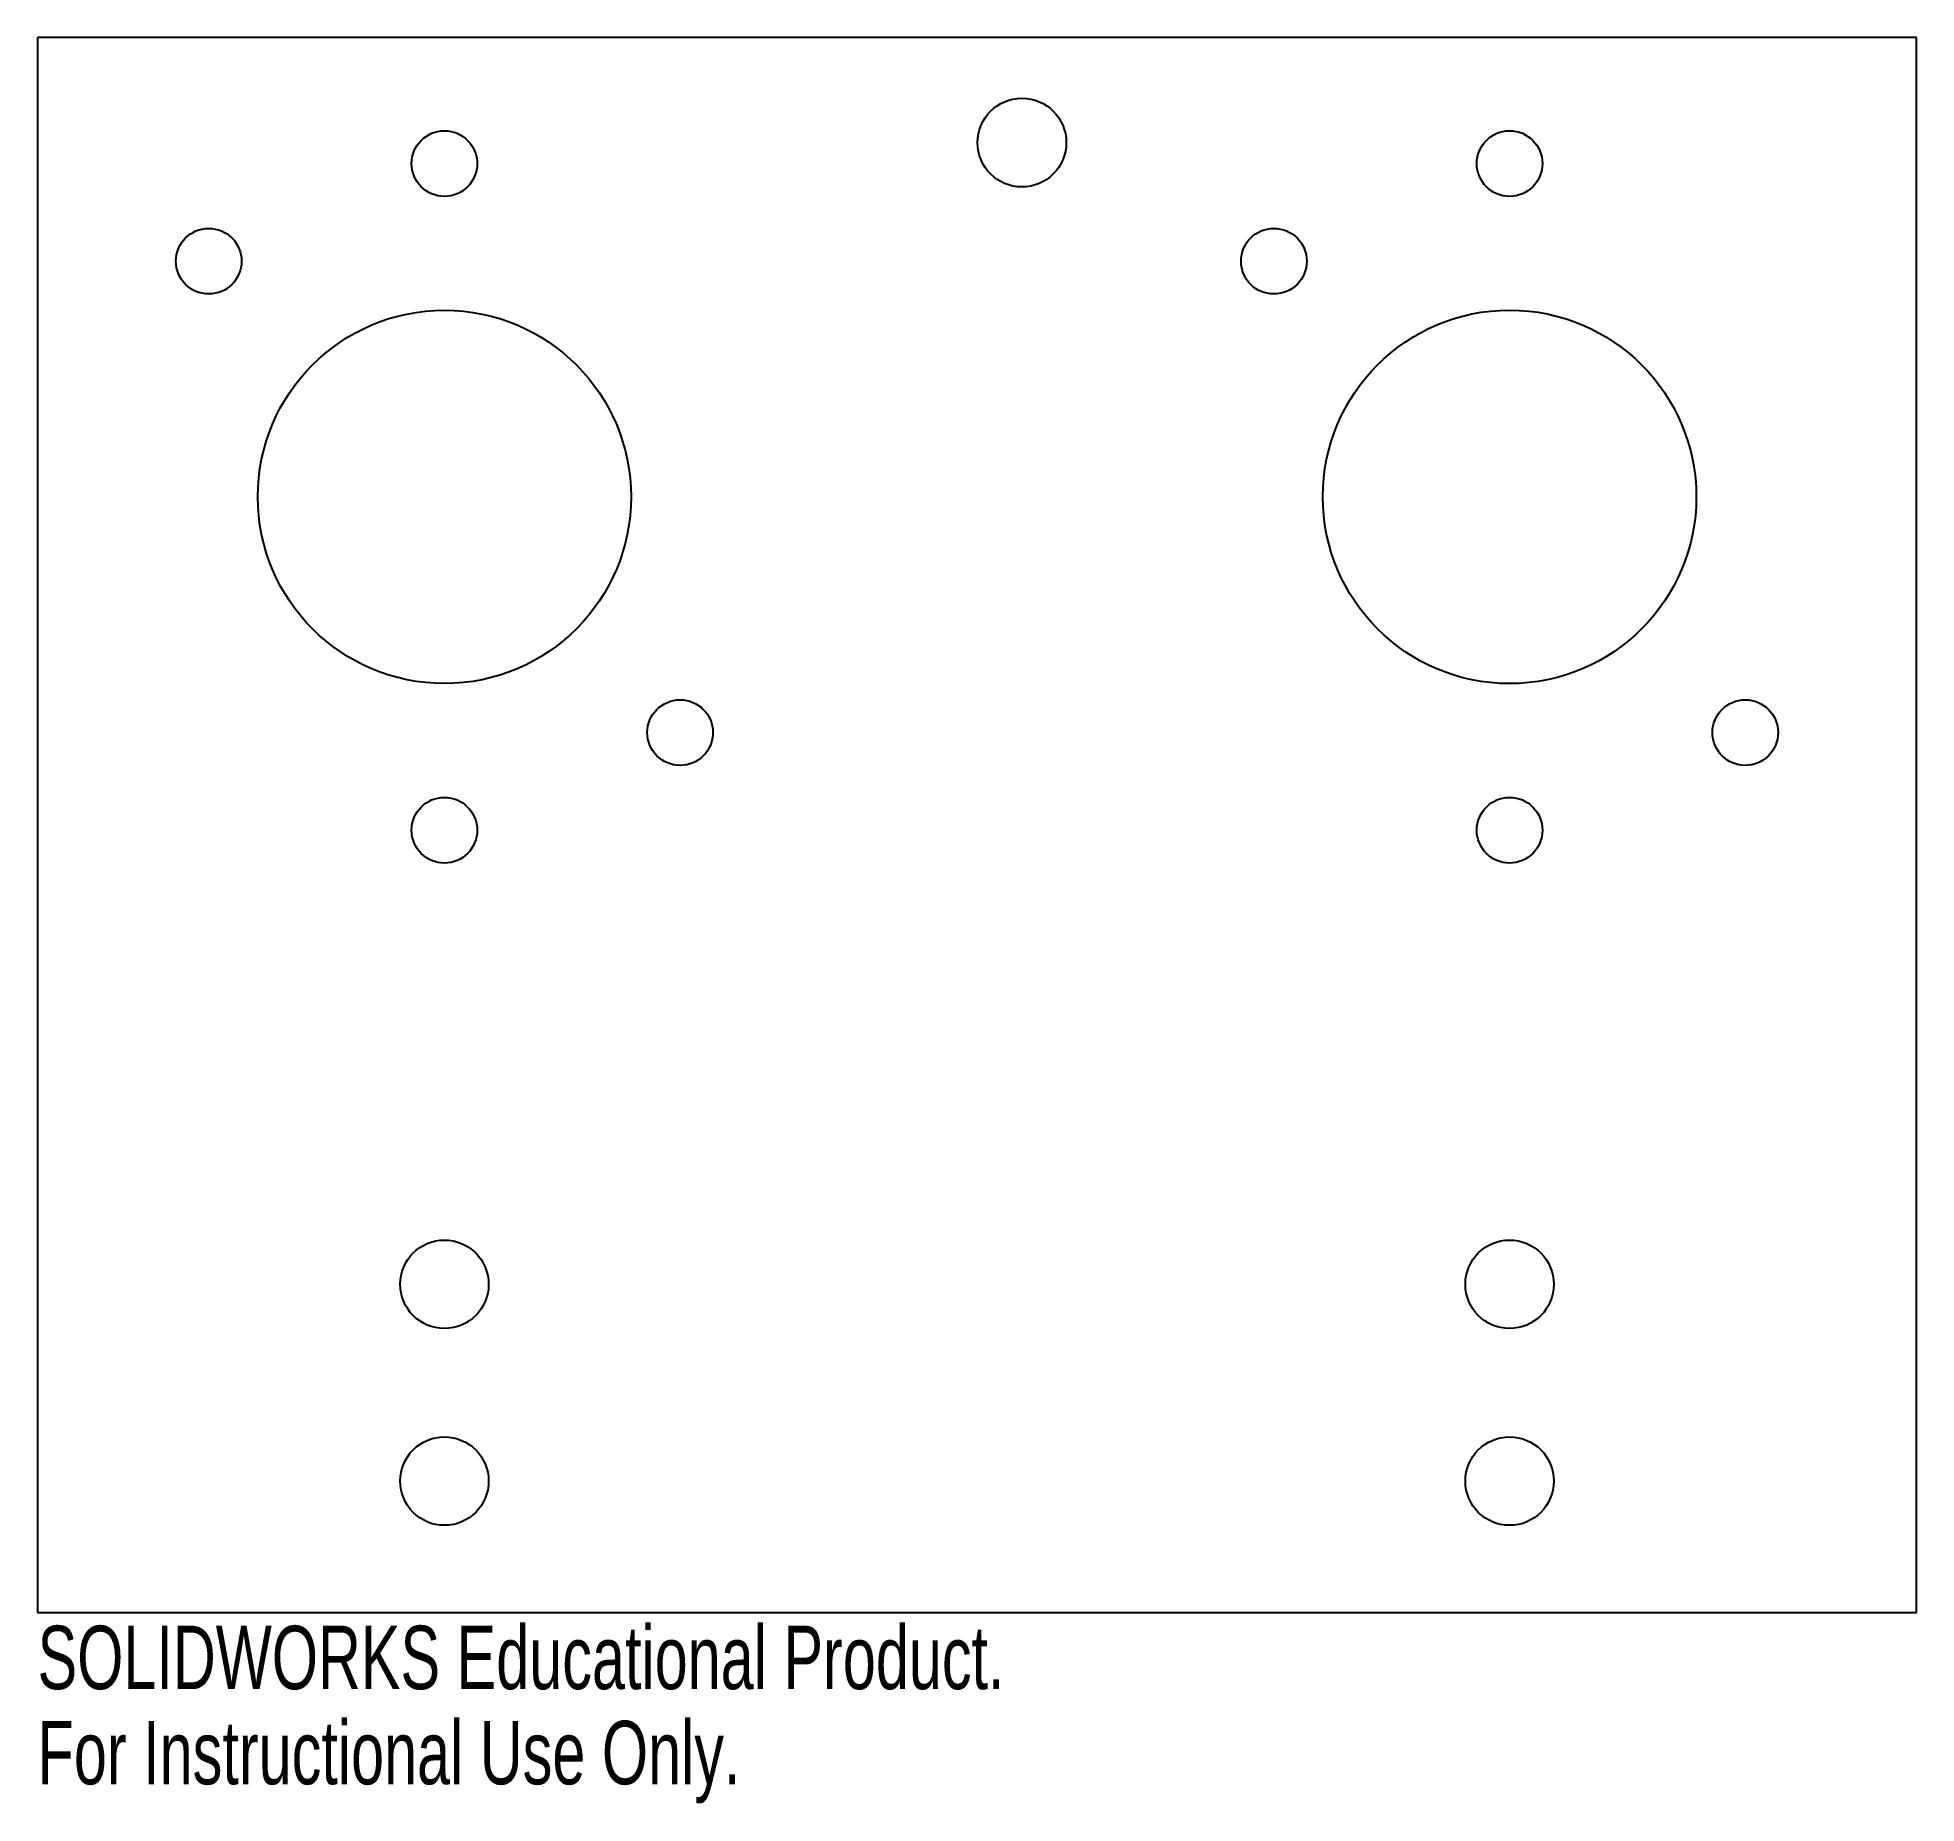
# Model space of a CAD drawing. Header units: millimetres. Extents: x 0 to 143, y -135 to 0.
import ezdxf

# ---------------------------------------------------------------- set-up
doc = ezdxf.new("R2010")
doc.units = ezdxf.units.MM
doc.styles.add('SLDTEXTSTYLE0', font='TXT', dxfattribs={"width": 0.7})

msp = doc.modelspace()

# ---------------------------------------------------------------- linework, layer by layer
at = {"color": 7, "linetype": 'Continuous', "lineweight": 25}
for p, q in [((143.16, 0), (0, 0)), ((0, 0), (0, -120)), ((143.16, -120), (143.16, 0)), ((0, -120), (143.16, -120))]:
    msp.add_line(p, q, dxfattribs=at)
for centre, radius in [((75, -8), 3.38), ((31, -9.6), 2.5), ((112.16, -9.6), 2.5), ((13.04, -17.04), 2.5), ((94.2, -17.04), 2.5), ((31, -35), 14.22), ((112.16, -35), 14.23), ((48.96, -52.96), 2.5), ((130.12, -52.96), 2.5), ((31, -60.4), 2.5), ((112.16, -60.4), 2.5), ((31, -95), 3.37), ((112.16, -95), 3.37), ((31, -110), 3.37), ((112.16, -110), 3.37)]:
    msp.add_circle(centre, radius, dxfattribs=at)

# ---------------------------------------------------------------- texts
at = {"color": 7, "linetype": 'Continuous', "char_height": 4.8336, "attachment_point": 1, "style": 'SLDTEXTSTYLE0'}
for s, insert in [('SOLIDWORKS Educational Product.', (0, -121.02)), ('For Instructional Use Only.', (0, -128.27))]:
    msp.add_mtext(s, dxfattribs=dict(at, insert=insert))

doc.saveas('drawing.dxf')
